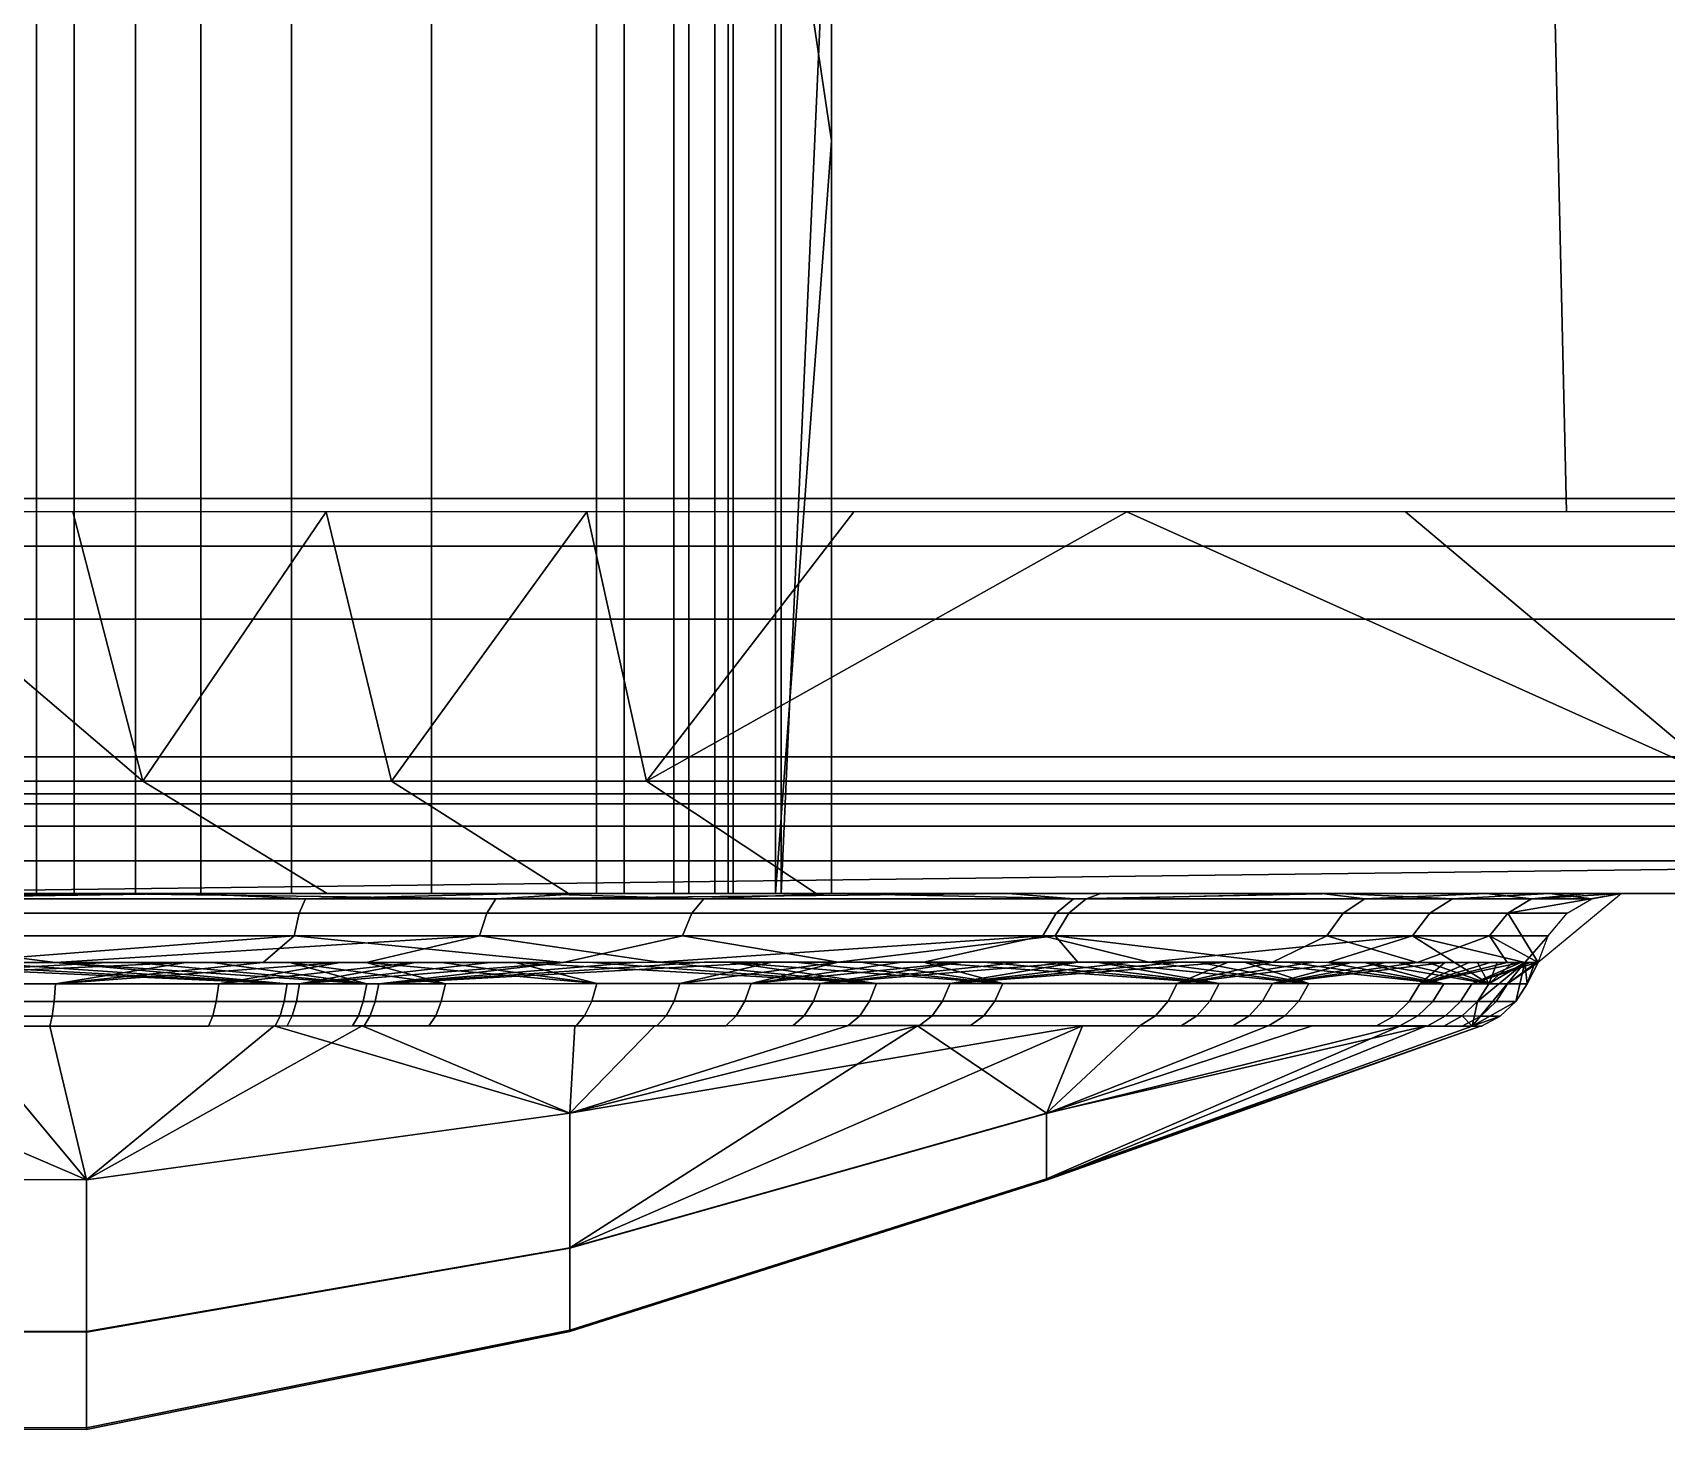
# Model space of a CAD drawing. Extents: x -48 to 59, y -19 to 0.
# Drawn here: x -42.03 to -39.135, y -4.896 to -2.422 of the extents above; entities that cross this region are included whole.
import ezdxf

# ---------------------------------------------------------------- set-up
doc = ezdxf.new("R2010")
doc.units = 0
doc.header["$MEASUREMENT"] = 0
doc.layers.add('IGES LEVEL 0', color=7, linetype='CONTINUOUS')

msp = doc.modelspace()

# ---------------------------------------------------------------- linework, layer by layer
at = {"layer": 'IGES LEVEL 0'}
for points in [[(-42.8567, -3.271, 18.5899), (-42.9537, 0.0531, 18.6536), (-39.3884, 0.0531, 21.4876), (-39.3118, -3.271, 21.4004)], [(-42.4876, 0.0531, 0), (-42.4876, 0.0531, 0), (-42.527, -3.2469, 0), (-37.9074, -3.2469, 0)], [(-37.9074, -3.2469, 0), (-37.9074, -3.2469, 0), (-37.7142, 0.0531, 0), (-42.4876, 0.0531, 0)], [(-42.0228, 0.0531, 7.7164), (-42.0228, -3.9469, 7.7164), (-42.1372, -3.9469, 7.7352), (-42.1372, 0.0531, 7.7352)], [(-41.9562, 0.0531, 7.7018), (-41.9562, -3.9469, 7.7018), (-42.0228, -3.9469, 7.7164), (-42.0228, 0.0531, 7.7164)], [(-41.7318, 0.0531, 7.6317), (-41.7318, -3.9469, 7.6317), (-41.9562, -3.9469, 7.7018), (-41.9562, 0.0531, 7.7018)], [(-41.3229, 0.0531, 7.4065), (-41.3229, -3.9469, 7.4065), (-41.7318, -3.9469, 7.6317), (-41.7318, 0.0531, 7.6317)], [(-40.9813, 0.0531, 7.0724), (-40.9813, -3.9469, 7.0724), (-41.3229, -3.9469, 7.4065), (-41.3229, 0.0531, 7.4065)], [(-40.8668, 0.0531, 6.9056), (-40.8668, -3.9469, 6.9056), (-40.9813, -3.9469, 7.0724), (-40.9813, 0.0531, 7.0724)], [(-40.8209, 0.0531, 6.8249), (-40.8209, -3.9469, 6.8249), (-40.8668, -3.9469, 6.9056), (-40.8668, 0.0531, 6.9056)], [(-40.7882, 0.0531, 6.7607), (-40.7882, -3.9469, 6.7607), (-40.8209, -3.9469, 6.8249), (-40.8209, 0.0531, 6.8249)], [(-40.7032, 0.0531, 6.5508), (-40.7032, -3.9469, 6.5508), (-40.7882, -3.9469, 6.7607), (-40.7882, 0.0531, 6.7607)], [(-40.6142, -1.9469, 6), (-40.6142, -1.9469, 6), (-40.7032, -3.9469, 6.5508), (-40.7032, 0.0531, 6.5508)], [(-39.3118, -3.271, 21.4004), (-39.3884, 0.0531, 21.4876), (-34.9412, 0.0531, 23.3421), (-34.8921, -3.271, 23.2369)], [(-40.7137, -1.9469, 5.4185), (-40.7137, -1.9469, 5.4185), (-40.6142, -2.6136, 6), (-40.6142, -1.2803, 6)], [(-42.2655, -1.9469, 4.2528), (-42.2655, -3.9469, 4.2528), (-42.0228, -3.9469, 4.2836), (-42.0228, -1.9469, 4.2836)], [(-42.0228, -1.9469, 4.2836), (-42.0228, -3.9469, 4.2836), (-41.8476, -3.9469, 4.328), (-41.8476, -1.9469, 4.328)], [(-41.8476, -1.9469, 4.328), (-41.8476, -3.9469, 4.328), (-41.5713, -3.9469, 4.44), (-41.5713, -1.9469, 4.44)], [(-41.5713, -1.9469, 4.44), (-41.5713, -3.9469, 4.44), (-41.0305, -3.9469, 4.8671), (-41.0305, -1.9469, 4.8671)], [(-41.0305, -1.9469, 4.8671), (-41.0305, -3.9469, 4.8671), (-40.8938, -3.9469, 5.0512), (-40.8938, -1.9469, 5.0512)], [(-40.8938, -1.9469, 5.0512), (-40.8938, -3.9469, 5.0512), (-40.8209, -3.9469, 5.1751), (-40.8209, -1.9469, 5.1751)], [(-40.8209, -1.9469, 5.1751), (-40.8209, -3.9469, 5.1751), (-40.7972, -3.9469, 5.2209), (-40.7972, -1.9469, 5.2209)], [(-40.7972, -1.9469, 5.2209), (-40.7972, -3.9469, 5.2209), (-40.7137, -3.9469, 5.4185), (-40.7137, -1.9469, 5.4185)], [(-40.6142, -2.6136, 6), (-40.6142, -2.6136, 6), (-40.7137, -1.9469, 5.4185), (-40.7137, -3.9469, 5.4185)], [(-40.7032, -3.9469, 6.5508), (-40.7032, -3.9469, 6.5508), (-40.6142, -1.9469, 6), (-40.6142, -3.9469, 6)], [(-40.7137, -3.9469, 5.4185), (-40.7137, -3.9469, 5.4185), (-40.6142, -3.9469, 6), (-40.6142, -2.6136, 6)], [(-37.9074, -3.2469, 0), (-47.1466, -3.2469, 0), (-47.1466, -3.3318, 0.0052), (-37.9074, -3.3318, 0.0052)], [(-42.3945, -3.271, 19.0521), (-42.3945, -3.271, 19.0521), (-42.6704, -3.7479, 18.4796), (-41.8347, -3.7479, 19.285)], [(-41.8347, -3.7479, 19.285), (-41.8347, -3.7479, 19.285), (-41.9587, -3.271, 19.4567), (-42.3945, -3.271, 19.0521)], [(-41.8347, -3.7479, 19.285), (-41.8347, -3.7479, 19.285), (-41.5096, -3.271, 19.8453), (-41.9587, -3.271, 19.4567)], [(-41.5096, -3.271, 19.8453), (-41.5096, -3.271, 19.8453), (-41.8347, -3.7479, 19.285), (-41.394, -3.7479, 19.6673)], [(-41.394, -3.7479, 19.6673), (-41.394, -3.7479, 19.6673), (-41.0479, -3.271, 20.2172), (-41.5096, -3.271, 19.8453)], [(-41.0479, -3.271, 20.2172), (-41.0479, -3.271, 20.2172), (-41.394, -3.7479, 19.6673), (-40.9422, -3.7479, 20.0324)], [(-40.9422, -3.7479, 20.0324), (-40.9422, -3.7479, 20.0324), (-40.5746, -3.271, 20.5718), (-41.0479, -3.271, 20.2172)], [(-40.9422, -3.7479, 20.0324), (-40.9422, -3.7479, 20.0324), (-40.0907, -3.271, 20.9085), (-40.5746, -3.271, 20.5718)], [(-40.0907, -3.271, 20.9085), (-40.0907, -3.271, 20.9085), (-40.9422, -3.7479, 20.0324), (-39.0299, -3.7479, 21.3215)], [(-39.0299, -3.7479, 21.3215), (-39.0299, -3.7479, 21.3215), (-39.5972, -3.271, 21.2271), (-40.0907, -3.271, 20.9085)], [(-39.0299, -3.7479, 21.3215), (-39.0299, -3.7479, 21.3215), (-39.0951, -3.271, 21.527), (-39.5972, -3.271, 21.2271)], [(-37.9074, -3.3318, 0.0052), (-47.1466, -3.3318, 0.0052), (-47.1466, -3.4608, 0.0335), (-37.9074, -3.4608, 0.0335)], [(-37.9074, -3.4608, 0.0335), (-47.1466, -3.4608, 0.0335), (-47.1466, -3.7048, 0.1705), (-37.9074, -3.7048, 0.1705)], [(-37.9074, -3.7048, 0.1705), (-47.1466, -3.7048, 0.1705), (-47.1466, -3.7705, 0.2353), (-37.9074, -3.7705, 0.2353)], [(-41.8347, -3.7479, 19.285), (-42.6704, -3.7479, 18.4796), (-42.3191, -3.9469, 18.1395), (-41.5079, -3.9469, 18.9213)], [(-41.394, -3.7479, 19.6673), (-41.8347, -3.7479, 19.285), (-41.5079, -3.9469, 18.9213), (-41.0801, -3.9469, 19.2925)], [(-40.9422, -3.7479, 20.0324), (-41.394, -3.7479, 19.6673), (-41.0801, -3.9469, 19.2925), (-40.6416, -3.9469, 19.6469)], [(-39.0299, -3.7479, 21.3215), (-40.9422, -3.7479, 20.0324), (-40.6416, -3.9469, 19.6469), (-38.7853, -3.9469, 20.8981)], [(-37.9074, -3.7705, 0.2353), (-47.1466, -3.7705, 0.2353), (-47.1466, -3.788, 0.2559), (-37.9074, -3.788, 0.2559)], [(-37.9074, -3.788, 0.2559), (-47.1466, -3.788, 0.2559), (-47.1466, -3.8275, 0.309), (-37.9074, -3.8275, 0.309)], [(-37.9074, -3.8275, 0.309), (-47.1466, -3.8275, 0.309), (-47.1466, -3.8892, 0.4216), (-37.9074, -3.8892, 0.4216)], [(-42.527, -3.9469, 0.7), (-42.527, -3.9469, 0.7), (-37.9074, -3.8892, 0.4216), (-47.1466, -3.8892, 0.4216)], [(-37.9074, -3.8892, 0.4216), (-37.9074, -3.8892, 0.4216), (-42.527, -3.9469, 0.7), (-37.9074, -3.9469, 0.7)], [(-36.332, -3.9469, 12.8915), (-36.332, -3.9469, 12.8915), (-46.4845, -3.9469, 10.4138), (-44.9286, -3.9469, 14.5736)], [(-46.4845, -3.9469, 10.4138), (-46.4845, -3.9469, 10.4138), (-36.332, -3.9469, 12.8915), (-42.3642, -3.9469, 9.15)], [(-44.9286, -3.9469, 14.5736), (-44.9286, -3.9469, 14.5736), (-35.1423, -3.9469, 15.8848), (-36.332, -3.9469, 12.8915)], [(-35.1423, -3.9469, 15.8848), (-35.1423, -3.9469, 15.8848), (-44.9286, -3.9469, 14.5736), (-42.319, -3.9469, 18.1396)], [(-42.3642, -3.9564, 2.9025), (-42.3642, -3.9564, 2.9025), (-41.9159, -3.9469, 2.8821), (-42.8125, -3.9469, 2.8821)], [(-37.9074, -3.9469, 0.7556), (-37.9074, -3.9469, 0.7556), (-37.9074, -3.9469, 0.7), (-42.527, -3.9469, 0.7)], [(-42.527, -3.9469, 0.7), (-42.527, -3.9469, 0.7), (-42.3642, -3.9469, 2.85), (-37.9074, -3.9469, 0.7556)], [(-42.3902, -3.9564, 9.0974), (-42.3902, -3.9564, 9.0974), (-42.3642, -3.9469, 9.15), (-41.7497, -3.9469, 9.0895)], [(-41.7497, -3.9469, 9.0895), (-41.7497, -3.9469, 9.0895), (-41.546, -3.9564, 8.9875), (-42.3902, -3.9564, 9.0974)], [(-41.546, -3.9564, 8.9875), (-41.5576, -3.982, 8.9452), (-42.3899, -3.982, 9.0536), (-42.3902, -3.9564, 9.0974)], [(-41.9159, -3.9469, 2.8821), (-41.9159, -3.9469, 2.8821), (-42.3642, -3.9564, 2.9025), (-41.2088, -3.9564, 3.1261)], [(-42.3642, -3.9469, 2.85), (-42.3642, -3.9469, 2.85), (-37.8628, -3.9469, 3.7718), (-37.9074, -3.9469, 0.7556)], [(-42.3642, -3.9469, 9.15), (-42.3642, -3.9469, 9.15), (-36.332, -3.9469, 12.8915), (-37.6621, -3.9469, 7.8285)], [(-37.6621, -3.9469, 7.8285), (-37.6621, -3.9469, 7.8285), (-39.2142, -3.9469, 6), (-42.3642, -3.9469, 9.15)], [(-37.8628, -3.9469, 3.7718), (-37.8628, -3.9469, 3.7718), (-42.3642, -3.9469, 2.85), (-39.2142, -3.9469, 6)], [(-42.3642, -3.9564, 2.9025), (-42.3642, -3.982, 2.9463), (-41.2252, -3.982, 3.1667), (-41.2088, -3.9564, 3.1261)], [(-35.1423, -3.9469, 15.8848), (-35.1423, -3.9469, 15.8848), (-42.319, -3.9469, 18.1396), (-38.8311, -3.9469, 20.8715)], [(-42.1112, -3.9469, 7.265), (-42.1112, -3.9469, 7.265), (-41.8235, -3.9469, 7.6643), (-42.1813, -3.9469, 7.7404)], [(-42.1112, -3.9469, 4.735), (-42.1112, -3.9469, 4.735), (-42.1813, -3.9469, 4.2596), (-41.8235, -3.9469, 4.3357)], [(-41.6052, -3.9469, 7.265), (-42.1112, -3.9469, 7.265), (-42.1112, -3.9469, 6.759), (-41.6052, -3.9469, 6.759)], [(-41.6052, -3.9469, 6.759), (-42.1112, -3.9469, 6.759), (-42.1112, -3.9469, 6.253), (-41.6052, -3.9469, 6.253)], [(-41.6052, -3.9469, 6.253), (-42.1112, -3.9469, 6.253), (-42.1112, -3.9469, 5.747), (-41.6052, -3.9469, 5.747)], [(-41.6052, -3.9469, 5.747), (-42.1112, -3.9469, 5.747), (-42.1112, -3.9469, 5.241), (-41.6052, -3.9469, 5.241)], [(-41.6052, -3.9469, 5.241), (-42.1112, -3.9469, 5.241), (-42.1112, -3.9469, 4.735), (-41.6052, -3.9469, 4.735)], [(-41.8235, -3.9469, 7.6643), (-41.8235, -3.9469, 7.6643), (-42.1112, -3.9469, 7.265), (-41.6052, -3.9469, 7.265)], [(-41.8235, -3.9469, 4.3357), (-41.8235, -3.9469, 4.3357), (-41.6052, -3.9469, 4.735), (-42.1112, -3.9469, 4.735)], [(-41.2088, -3.9564, 3.1261), (-41.2088, -3.9564, 3.1261), (-41.0557, -3.9469, 3.1347), (-41.9159, -3.9469, 2.8821)], [(-41.6052, -3.9469, 7.265), (-41.6052, -3.9469, 7.265), (-41.4892, -3.9469, 7.5155), (-41.8235, -3.9469, 7.6643)], [(-41.6052, -3.9469, 4.735), (-41.6052, -3.9469, 4.735), (-41.8235, -3.9469, 4.3357), (-41.4892, -3.9469, 4.4845)], [(-41.546, -3.9564, 8.9875), (-41.546, -3.9564, 8.9875), (-41.7497, -3.9469, 9.0895), (-41.1588, -3.9469, 8.9102)], [(-41.0992, -3.9469, 6.759), (-41.6052, -3.9469, 6.759), (-41.6052, -3.9469, 6.253), (-41.0992, -3.9469, 6.253)], [(-41.0992, -3.9469, 6.253), (-41.6052, -3.9469, 6.253), (-41.6052, -3.9469, 5.747), (-41.0992, -3.9469, 5.747)], [(-41.0992, -3.9469, 5.747), (-41.6052, -3.9469, 5.747), (-41.6052, -3.9469, 5.241), (-41.0992, -3.9469, 5.241)], [(-41.6052, -3.9469, 7.265), (-41.6052, -3.9469, 7.265), (-41.1933, -3.9469, 7.3005), (-41.4892, -3.9469, 7.5155)], [(-41.6052, -3.9469, 4.735), (-41.6052, -3.9469, 4.735), (-41.4892, -3.9469, 4.4845), (-41.1933, -3.9469, 4.6995)], [(-41.0992, -3.9469, 6.759), (-41.0992, -3.9469, 6.759), (-41.6052, -3.9469, 7.265), (-41.6052, -3.9469, 6.759)], [(-41.1933, -3.9469, 4.6995), (-41.1933, -3.9469, 4.6995), (-41.6052, -3.9469, 5.241), (-41.6052, -3.9469, 4.735)], [(-41.1933, -3.9469, 4.6995), (-41.1933, -3.9469, 4.6995), (-41.0992, -3.9469, 5.241), (-41.6052, -3.9469, 5.241)], [(-41.0992, -3.9469, 6.759), (-41.0992, -3.9469, 6.759), (-41.1933, -3.9469, 7.3005), (-41.6052, -3.9469, 7.265)], [(-40.8402, -3.9564, 8.6966), (-40.8617, -3.982, 8.6585), (-41.5576, -3.982, 8.9452), (-41.546, -3.9564, 8.9875)], [(-41.1588, -3.9469, 8.9102), (-41.1588, -3.9469, 8.9102), (-40.8402, -3.9564, 8.6966), (-41.546, -3.9564, 8.9875)], [(-41.2088, -3.9564, 3.1261), (-41.2252, -3.982, 3.1667), (-40.216, -3.982, 3.8297), (-40.1852, -3.9564, 3.7986)], [(-41.2088, -3.9564, 3.1261), (-41.2088, -3.9564, 3.1261), (-40.3014, -3.9469, 3.6194), (-41.0557, -3.9469, 3.1347)], [(-40.3014, -3.9469, 3.6194), (-40.3014, -3.9469, 3.6194), (-41.2088, -3.9564, 3.1261), (-40.1852, -3.9564, 3.7986)], [(-41.0992, -3.9469, 6.759), (-41.0992, -3.9469, 6.759), (-40.9485, -3.9469, 7.0286), (-41.1933, -3.9469, 7.3005)], [(-41.0992, -3.9469, 5.241), (-41.0992, -3.9469, 5.241), (-41.1933, -3.9469, 4.6995), (-40.9485, -3.9469, 4.9714)], [(-40.8402, -3.9564, 8.6966), (-40.8402, -3.9564, 8.6966), (-41.1588, -3.9469, 8.9102), (-40.6142, -3.9469, 8.6191)], [(-41.0992, -3.9469, 6.759), (-41.0992, -3.9469, 6.759), (-40.7655, -3.9469, 6.7118), (-40.9485, -3.9469, 7.0286)], [(-41.0992, -3.9469, 6.253), (-41.0992, -3.9469, 6.253), (-40.6525, -3.9469, 6.3638), (-40.7655, -3.9469, 6.7118)], [(-41.0992, -3.9469, 6.253), (-41.0992, -3.9469, 6.253), (-40.6142, -3.9469, 6), (-40.6525, -3.9469, 6.3638)], [(-41.0992, -3.9469, 5.747), (-41.0992, -3.9469, 5.747), (-40.6525, -3.9469, 5.6362), (-40.6142, -3.9469, 6)], [(-41.0992, -3.9469, 5.747), (-41.0992, -3.9469, 5.747), (-40.7655, -3.9469, 5.2882), (-40.6525, -3.9469, 5.6362)], [(-41.0992, -3.9469, 5.241), (-41.0992, -3.9469, 5.241), (-40.9485, -3.9469, 4.9714), (-40.7655, -3.9469, 5.2882)], [(-40.7655, -3.9469, 6.7118), (-40.7655, -3.9469, 6.7118), (-41.0992, -3.9469, 6.759), (-41.0992, -3.9469, 6.253)], [(-40.6142, -3.9469, 6), (-40.6142, -3.9469, 6), (-41.0992, -3.9469, 6.253), (-41.0992, -3.9469, 5.747)], [(-40.7655, -3.9469, 5.2882), (-40.7655, -3.9469, 5.2882), (-41.0992, -3.9469, 5.747), (-41.0992, -3.9469, 5.241)], [(-40.1627, -3.9564, 8.1789), (-40.1939, -3.982, 8.1481), (-40.8617, -3.982, 8.6585), (-40.8402, -3.9564, 8.6966)], [(-40.6142, -3.9469, 8.6191), (-40.6142, -3.9469, 8.6191), (-40.1627, -3.9564, 8.1789), (-40.8402, -3.9564, 8.6966)], [(-40.1627, -3.9564, 8.1789), (-40.1627, -3.9564, 8.1789), (-40.6142, -3.9469, 8.6191), (-40.1368, -3.9469, 8.2274)], [(-40.1852, -3.9564, 3.7986), (-40.1852, -3.9564, 3.7986), (-39.7143, -3.9469, 4.297), (-40.3014, -3.9469, 3.6194)], [(-40.1852, -3.9564, 3.7986), (-40.216, -3.982, 3.8297), (-39.5541, -3.982, 4.805), (-39.5138, -3.9564, 4.7879)], [(-39.6691, -3.9564, 7.5266), (-39.7072, -3.982, 7.505), (-40.1939, -3.982, 8.1481), (-40.1627, -3.9564, 8.1789)], [(-39.7143, -3.9469, 4.297), (-39.7143, -3.9469, 4.297), (-40.1852, -3.9564, 3.7986), (-39.5138, -3.9564, 4.7879)], [(-40.1627, -3.9564, 8.1789), (-40.1627, -3.9564, 8.1789), (-40.1368, -3.9469, 8.2274), (-39.7451, -3.9469, 7.75)], [(-39.7451, -3.9469, 7.75), (-39.7451, -3.9469, 7.75), (-39.6691, -3.9564, 7.5266), (-40.1627, -3.9564, 8.1789)], [(-39.6691, -3.9564, 7.5266), (-39.6691, -3.9564, 7.5266), (-39.7451, -3.9469, 7.75), (-39.454, -3.9469, 7.2055)], [(-39.5138, -3.9564, 4.7879), (-39.5138, -3.9564, 4.7879), (-39.3418, -3.9469, 5.1125), (-39.7143, -3.9469, 4.297)], [(-39.3736, -3.9564, 6.8064), (-39.4159, -3.982, 6.795), (-39.7072, -3.982, 7.505), (-39.6691, -3.9564, 7.5266)], [(-39.454, -3.9469, 7.2055), (-39.454, -3.9469, 7.2055), (-39.3736, -3.9564, 6.8064), (-39.6691, -3.9564, 7.5266)], [(-39.5138, -3.9564, 4.7879), (-39.5541, -3.982, 4.805), (-39.3106, -3.982, 6), (-39.2668, -3.9564, 6)], [(-39.3418, -3.9469, 5.1125), (-39.3418, -3.9469, 5.1125), (-39.5138, -3.9564, 4.7879), (-39.2668, -3.9564, 6)], [(-39.3736, -3.9564, 6.8064), (-39.3736, -3.9564, 6.8064), (-39.454, -3.9469, 7.2055), (-39.2748, -3.9469, 6.6145)], [(-39.4159, -3.982, 6.795), (-39.4159, -3.982, 6.795), (-39.2142, -3.9469, 6), (-39.3617, -4.0695, 6)], [(-39.2142, -3.9469, 6), (-39.2142, -3.9469, 6), (-39.4159, -3.982, 6.795), (-39.3736, -3.9564, 6.8064)], [(-39.3736, -3.9564, 6.8064), (-39.3736, -3.9564, 6.8064), (-39.2748, -3.9469, 6.6145), (-39.2142, -3.9469, 6)], [(-39.2668, -3.9564, 6), (-39.2668, -3.9564, 6), (-39.2142, -3.9469, 6), (-39.3418, -3.9469, 5.1125)], [(-39.2142, -3.9469, 6), (-39.2142, -3.9469, 6), (-37.6621, -3.9469, 7.8285), (-37.8628, -3.9469, 3.7718)], [(-41.5576, -3.982, 8.9452), (-41.5664, -4.0218, 8.9129), (-42.3896, -4.0218, 9.0201), (-42.3899, -3.982, 9.0536)], [(-42.3642, -3.982, 2.9463), (-42.3642, -4.0218, 2.9798), (-41.2377, -4.0218, 3.1978), (-41.2252, -3.982, 3.1667)], [(-40.8617, -3.982, 8.6585), (-40.8782, -4.0218, 8.6293), (-41.5664, -4.0218, 8.9129), (-41.5576, -3.982, 8.9452)], [(-41.2252, -3.982, 3.1667), (-41.2377, -4.0218, 3.1978), (-40.2396, -4.0218, 3.8535), (-40.216, -3.982, 3.8297)], [(-40.1939, -3.982, 8.1481), (-40.2177, -4.0218, 8.1246), (-40.8782, -4.0218, 8.6293), (-40.8617, -3.982, 8.6585)], [(-40.216, -3.982, 3.8297), (-40.2396, -4.0218, 3.8535), (-39.5849, -4.0218, 4.8181), (-39.5541, -3.982, 4.805)], [(-39.7072, -3.982, 7.505), (-39.7363, -4.0218, 7.4885), (-40.2177, -4.0218, 8.1246), (-40.1939, -3.982, 8.1481)], [(-39.4159, -3.982, 6.795), (-39.4482, -4.0218, 6.7863), (-39.7363, -4.0218, 7.4885), (-39.7072, -3.982, 7.505)], [(-39.5541, -3.982, 4.805), (-39.5849, -4.0218, 4.8181), (-39.344, -4.0218, 6), (-39.3106, -3.982, 6)], [(-39.3617, -4.0695, 6), (-39.3617, -4.0695, 6), (-39.4482, -4.0218, 6.7863), (-39.4159, -3.982, 6.795)], [(-42.3642, -4.0218, 2.9798), (-42.3642, -4.0218, 2.9798), (-42.5536, -4.0695, 3.0034), (-41.9892, -4.0694, 3.022)], [(-42.1769, -4.0695, 8.9967), (-42.1769, -4.0695, 8.9967), (-42.3896, -4.0218, 9.0201), (-41.5664, -4.0218, 8.9129)], [(-41.9892, -4.0694, 3.022), (-41.9892, -4.0694, 3.022), (-41.2377, -4.0218, 3.1978), (-42.3642, -4.0218, 2.9798)], [(-41.5664, -4.0218, 8.9129), (-41.5664, -4.0218, 8.9129), (-41.621, -4.0693, 8.9073), (-42.1769, -4.0695, 8.9967)], [(-41.2377, -4.0218, 3.1978), (-41.2377, -4.0218, 3.1978), (-41.9892, -4.0694, 3.022), (-41.4388, -4.0692, 3.1455)], [(-41.5664, -4.0218, 8.9129), (-41.5664, -4.0218, 8.9129), (-41.0898, -4.069, 8.7153), (-41.621, -4.0693, 8.9073)], [(-41.0898, -4.069, 8.7153), (-41.0898, -4.069, 8.7153), (-41.5664, -4.0218, 8.9129), (-40.8782, -4.0218, 8.6293)], [(-41.2377, -4.0218, 3.1978), (-41.2377, -4.0218, 3.1978), (-41.4388, -4.0692, 3.1455), (-40.9203, -4.0689, 3.3685)], [(-40.9203, -4.0689, 3.3685), (-40.9203, -4.0689, 3.3685), (-40.2396, -4.0218, 3.8535), (-41.2377, -4.0218, 3.1978)], [(-40.8782, -4.0218, 8.6293), (-40.8782, -4.0218, 8.6293), (-40.6024, -4.0688, 8.4293), (-41.0898, -4.069, 8.7153)], [(-40.2396, -4.0218, 3.8535), (-40.2396, -4.0218, 3.8535), (-40.9203, -4.0689, 3.3685), (-40.4512, -4.0687, 3.6856)], [(-40.6024, -4.0688, 8.4293), (-40.6024, -4.0688, 8.4293), (-40.8782, -4.0218, 8.6293), (-40.2177, -4.0218, 8.1246)], [(-40.2177, -4.0218, 8.1246), (-40.2177, -4.0218, 8.1246), (-40.1779, -4.0687, 8.0582), (-40.6024, -4.0688, 8.4293)], [(-40.2396, -4.0218, 3.8535), (-40.2396, -4.0218, 3.8535), (-40.4512, -4.0687, 3.6856), (-40.0516, -4.0687, 4.0868)], [(-40.0516, -4.0687, 4.0868), (-40.0516, -4.0687, 4.0868), (-39.5849, -4.0218, 4.8181), (-40.2396, -4.0218, 3.8535)], [(-40.2177, -4.0218, 8.1246), (-40.2177, -4.0218, 8.1246), (-39.8328, -4.0688, 7.6113), (-40.1779, -4.0687, 8.0582)], [(-39.8328, -4.0688, 7.6113), (-39.8328, -4.0688, 7.6113), (-40.2177, -4.0218, 8.1246), (-39.7363, -4.0218, 7.4885)], [(-39.5849, -4.0218, 4.8181), (-39.5849, -4.0218, 4.8181), (-40.0516, -4.0687, 4.0868), (-39.7349, -4.069, 4.5546)], [(-39.7363, -4.0218, 7.4885), (-39.7363, -4.0218, 7.4885), (-39.5764, -4.0691, 7.1057), (-39.8328, -4.0688, 7.6113)], [(-39.5764, -4.0691, 7.1057), (-39.5764, -4.0691, 7.1057), (-39.7363, -4.0218, 7.4885), (-39.4482, -4.0218, 6.7863)], [(-39.5849, -4.0218, 4.8181), (-39.5849, -4.0218, 4.8181), (-39.7349, -4.069, 4.5546), (-39.5101, -4.0692, 5.0716)], [(-39.5849, -4.0218, 4.8181), (-39.5849, -4.0218, 4.8181), (-39.5101, -4.0692, 5.0716), (-39.3857, -4.0695, 5.6208)], [(-39.3857, -4.0695, 5.6208), (-39.3857, -4.0695, 5.6208), (-39.344, -4.0218, 6), (-39.5849, -4.0218, 4.8181)], [(-39.4482, -4.0218, 6.7863), (-39.4482, -4.0218, 6.7863), (-39.4167, -4.0694, 6.5619), (-39.5764, -4.0691, 7.1057)], [(-39.4482, -4.0218, 6.7863), (-39.4482, -4.0218, 6.7863), (-39.3617, -4.0695, 6), (-39.4167, -4.0694, 6.5619)], [(-39.344, -4.0218, 6), (-39.344, -4.0218, 6), (-39.3857, -4.0695, 5.6208), (-39.3617, -4.0695, 6)], [(-42.5739, -4.1071, 8.9828), (-42.5739, -4.1071, 8.9828), (-41.897, -4.0694, 8.9654), (-42.0366, -4.0695, 8.9844)], [(-42.5739, -4.1071, 8.9828), (-42.5739, -4.1071, 8.9828), (-41.7584, -4.0694, 8.9396), (-41.897, -4.0694, 8.9654)], [(-41.7584, -4.0694, 8.9396), (-41.7584, -4.0694, 8.9396), (-42.5739, -4.1071, 8.9828), (-41.9892, -4.1071, 8.9666)], [(-41.5788, -4.107, 3.1148), (-41.5788, -4.107, 3.1148), (-42.4122, -4.0695, 2.998), (-42.2708, -4.0695, 2.9993)], [(-42.4122, -4.0695, 2.998), (-42.4122, -4.0695, 2.998), (-41.5788, -4.107, 3.1148), (-42.1549, -4.1071, 3.0171)], [(-41.5788, -4.107, 3.1148), (-41.5788, -4.107, 3.1148), (-42.2708, -4.0695, 2.9993), (-42.1297, -4.0695, 3.0073)], [(-41.5788, -4.107, 3.1148), (-41.5788, -4.107, 3.1148), (-42.1297, -4.0695, 3.0073), (-41.9892, -4.0694, 3.022)], [(-41.9892, -4.1071, 8.9666), (-41.9892, -4.1071, 8.9666), (-41.621, -4.0693, 8.9073), (-41.7584, -4.0694, 8.9396)], [(-41.9892, -4.1071, 8.9666), (-41.9892, -4.1071, 8.9666), (-41.4851, -4.0693, 8.8686), (-41.621, -4.0693, 8.9073)], [(-41.4851, -4.0693, 8.8686), (-41.4851, -4.0693, 8.8686), (-41.9892, -4.1071, 8.9666), (-41.7, -4.107, 8.9155)], [(-41.4377, -4.1069, 3.157), (-41.4377, -4.1069, 3.157), (-41.9892, -4.0694, 3.022), (-41.8496, -4.0694, 3.0433)], [(-41.9892, -4.0694, 3.022), (-41.9892, -4.0694, 3.022), (-41.4377, -4.1069, 3.157), (-41.5788, -4.107, 3.1148)], [(-41.4377, -4.1069, 3.157), (-41.4377, -4.1069, 3.157), (-41.8496, -4.0694, 3.0433), (-41.7112, -4.0693, 3.071)], [(-41.4377, -4.1069, 3.157), (-41.4377, -4.1069, 3.157), (-41.7112, -4.0693, 3.071), (-41.5741, -4.0692, 3.1051)], [(-41.7, -4.107, 8.9155), (-41.7, -4.107, 8.9155), (-41.3511, -4.0692, 8.8236), (-41.4851, -4.0693, 8.8686)], [(-41.3511, -4.0692, 8.8236), (-41.3511, -4.0692, 8.8236), (-41.7, -4.107, 8.9155), (-41.5567, -4.1069, 8.8791)], [(-41.2984, -4.1068, 3.2063), (-41.2984, -4.1068, 3.2063), (-41.5741, -4.0692, 3.1051), (-41.4388, -4.0692, 3.1455)], [(-41.5741, -4.0692, 3.1051), (-41.5741, -4.0692, 3.1051), (-41.2984, -4.1068, 3.2063), (-41.4377, -4.1069, 3.157)], [(-41.5567, -4.1069, 8.8791), (-41.5567, -4.1069, 8.8791), (-41.0898, -4.069, 8.7153), (-41.2193, -4.0691, 8.7724)], [(-41.0898, -4.069, 8.7153), (-41.0898, -4.069, 8.7153), (-41.5567, -4.1069, 8.8791), (-41.4162, -4.1069, 8.8359)], [(-41.5567, -4.1069, 8.8791), (-41.5567, -4.1069, 8.8791), (-41.2193, -4.0691, 8.7724), (-41.3511, -4.0692, 8.8236)], [(-41.03, -4.1067, 3.3241), (-41.03, -4.1067, 3.3241), (-41.4388, -4.0692, 3.1455), (-41.3055, -4.0691, 3.1921)], [(-41.4388, -4.0692, 3.1455), (-41.4388, -4.0692, 3.1455), (-41.03, -4.1067, 3.3241), (-41.2984, -4.1068, 3.2063)], [(-41.4162, -4.1069, 8.8359), (-41.4162, -4.1069, 8.8359), (-40.7191, -4.0688, 8.5091), (-40.8395, -4.0689, 8.5835)], [(-40.7191, -4.0688, 8.5091), (-40.7191, -4.0688, 8.5091), (-41.4162, -4.1069, 8.8359), (-40.8829, -4.1066, 8.5974)], [(-41.4162, -4.1069, 8.8359), (-41.4162, -4.1069, 8.8359), (-40.8395, -4.0689, 8.5835), (-40.9631, -4.069, 8.6523)], [(-41.4162, -4.1069, 8.8359), (-41.4162, -4.1069, 8.8359), (-40.9631, -4.069, 8.6523), (-41.0898, -4.069, 8.7153)], [(-41.03, -4.1067, 3.3241), (-41.03, -4.1067, 3.3241), (-41.3055, -4.0691, 3.1921), (-41.1745, -4.069, 3.2449)], [(-40.5343, -4.1065, 3.6354), (-40.5343, -4.1065, 3.6354), (-41.1745, -4.069, 3.2449), (-41.0459, -4.0689, 3.3037)], [(-41.1745, -4.069, 3.2449), (-41.1745, -4.069, 3.2449), (-40.5343, -4.1065, 3.6354), (-41.03, -4.1067, 3.3241)], [(-40.5343, -4.1065, 3.6354), (-40.5343, -4.1065, 3.6354), (-41.0459, -4.0689, 3.3037), (-40.9203, -4.0689, 3.3685)], [(-40.5343, -4.1065, 3.6354), (-40.5343, -4.1065, 3.6354), (-40.9203, -4.0689, 3.3685), (-40.7977, -4.0688, 3.4392)], [(-40.8829, -4.1066, 8.5974), (-40.8829, -4.1066, 8.5974), (-40.6024, -4.0688, 8.4293), (-40.7191, -4.0688, 8.5091)], [(-40.6024, -4.0688, 8.4293), (-40.6024, -4.0688, 8.4293), (-40.8829, -4.1066, 8.5974), (-40.7568, -4.1066, 8.5212)], [(-40.3106, -4.1065, 3.8268), (-40.3106, -4.1065, 3.8268), (-40.7977, -4.0688, 3.4392), (-40.6784, -4.0687, 3.5156)], [(-40.7977, -4.0688, 3.4392), (-40.7977, -4.0688, 3.4392), (-40.3106, -4.1065, 3.8268), (-40.5343, -4.1065, 3.6354)], [(-40.7568, -4.1066, 8.5212), (-40.7568, -4.1066, 8.5212), (-40.4897, -4.0687, 8.3442), (-40.6024, -4.0688, 8.4293)], [(-40.7568, -4.1066, 8.5212), (-40.7568, -4.1066, 8.5212), (-40.3811, -4.0687, 8.2539), (-40.4897, -4.0687, 8.3442)], [(-40.3811, -4.0687, 8.2539), (-40.3811, -4.0687, 8.2539), (-40.7568, -4.1066, 8.5212), (-40.6342, -4.1065, 8.4387)], [(-40.3106, -4.1065, 3.8268), (-40.3106, -4.1065, 3.8268), (-40.6784, -4.0687, 3.5156), (-40.5629, -4.0687, 3.5978)], [(-40.6342, -4.1065, 8.4387), (-40.6342, -4.1065, 8.4387), (-40.2771, -4.0687, 8.1585), (-40.3811, -4.0687, 8.2539)], [(-40.6342, -4.1065, 8.4387), (-40.6342, -4.1065, 8.4387), (-40.1779, -4.0687, 8.0582), (-40.2771, -4.0687, 8.1585)], [(-40.1779, -4.0687, 8.0582), (-40.1779, -4.0687, 8.0582), (-40.6342, -4.1065, 8.4387), (-40.4038, -4.1065, 8.2576)], [(-40.3106, -4.1065, 3.8268), (-40.3106, -4.1065, 3.8268), (-40.5629, -4.0687, 3.5978), (-40.4512, -4.0687, 3.6856)], [(-39.9272, -4.1066, 4.2676), (-39.9272, -4.1066, 4.2676), (-40.4512, -4.0687, 3.6856), (-40.344, -4.0687, 3.7787)], [(-40.4512, -4.0687, 3.6856), (-40.4512, -4.0687, 3.6856), (-39.9272, -4.1066, 4.2676), (-40.3106, -4.1065, 3.8268)], [(-40.4038, -4.1065, 8.2576), (-40.4038, -4.1065, 8.2576), (-40.0838, -4.0687, 7.9531), (-40.1779, -4.0687, 8.0582)], [(-40.4038, -4.1065, 8.2576), (-40.4038, -4.1065, 8.2576), (-39.9948, -4.0687, 7.8433), (-40.0838, -4.0687, 7.9531)], [(-40.4038, -4.1065, 8.2576), (-40.4038, -4.1065, 8.2576), (-39.9111, -4.0688, 7.7293), (-39.9948, -4.0687, 7.8433)], [(-39.9111, -4.0688, 7.7293), (-39.9111, -4.0688, 7.7293), (-40.4038, -4.1065, 8.2576), (-40.0015, -4.1065, 7.8324)], [(-39.9272, -4.1066, 4.2676), (-39.9272, -4.1066, 4.2676), (-40.344, -4.0687, 3.7787), (-40.2416, -4.0687, 3.8768)], [(-39.9272, -4.1066, 4.2676), (-39.9272, -4.1066, 4.2676), (-40.2416, -4.0687, 3.8768), (-40.144, -4.0687, 3.9796)], [(-39.7683, -4.1066, 4.5162), (-39.7683, -4.1066, 4.5162), (-40.144, -4.0687, 3.9796), (-40.0516, -4.0687, 4.0868)], [(-40.144, -4.0687, 3.9796), (-40.144, -4.0687, 3.9796), (-39.7683, -4.1066, 4.5162), (-39.9272, -4.1066, 4.2676)], [(-39.7683, -4.1066, 4.5162), (-39.7683, -4.1066, 4.5162), (-40.0516, -4.0687, 4.0868), (-39.9643, -4.0688, 4.1982)], [(-40.0015, -4.1065, 7.8324), (-40.0015, -4.1065, 7.8324), (-39.8328, -4.0688, 7.6113), (-39.9111, -4.0688, 7.7293)], [(-40.0015, -4.1065, 7.8324), (-40.0015, -4.1065, 7.8324), (-39.7601, -4.0689, 7.4896), (-39.8328, -4.0688, 7.6113)], [(-40.0015, -4.1065, 7.8324), (-40.0015, -4.1065, 7.8324), (-39.6931, -4.069, 7.3646), (-39.7601, -4.0689, 7.4896)], [(-39.6931, -4.069, 7.3646), (-39.6931, -4.069, 7.3646), (-40.0015, -4.1065, 7.8324), (-39.8328, -4.1066, 7.5912)], [(-39.7683, -4.1066, 4.5162), (-39.7683, -4.1066, 4.5162), (-39.9643, -4.0688, 4.1982), (-39.8823, -4.0688, 4.3135)], [(-39.5292, -4.1069, 5.0494), (-39.5292, -4.1069, 5.0494), (-39.8823, -4.0688, 4.3135), (-39.8058, -4.0689, 4.4323)], [(-39.8823, -4.0688, 4.3135), (-39.8823, -4.0688, 4.3135), (-39.5292, -4.1069, 5.0494), (-39.7683, -4.1066, 4.5162)], [(-39.8328, -4.1066, 7.5912), (-39.8328, -4.1066, 7.5912), (-39.6318, -4.069, 7.2365), (-39.6931, -4.069, 7.3646)], [(-39.8328, -4.1066, 7.5912), (-39.8328, -4.1066, 7.5912), (-39.5764, -4.0691, 7.1057), (-39.6318, -4.069, 7.2365)], [(-39.8328, -4.1066, 7.5912), (-39.8328, -4.1066, 7.5912), (-39.5271, -4.0692, 6.9725), (-39.5764, -4.0691, 7.1057)], [(-39.5271, -4.0692, 6.9725), (-39.5271, -4.0692, 6.9725), (-39.8328, -4.1066, 7.5912), (-39.5716, -4.1068, 7.0686)], [(-39.5292, -4.1069, 5.0494), (-39.5292, -4.1069, 5.0494), (-39.8058, -4.0689, 4.4323), (-39.7349, -4.069, 4.5546)], [(-39.5292, -4.1069, 5.0494), (-39.5292, -4.1069, 5.0494), (-39.7349, -4.069, 4.5546), (-39.6698, -4.069, 4.6799)], [(-39.4494, -4.107, 5.3328), (-39.4494, -4.107, 5.3328), (-39.6698, -4.069, 4.6799), (-39.6105, -4.0691, 4.808)], [(-39.6698, -4.069, 4.6799), (-39.6698, -4.069, 4.6799), (-39.4494, -4.107, 5.3328), (-39.5292, -4.1069, 5.0494)], [(-39.4494, -4.107, 5.3328), (-39.4494, -4.107, 5.3328), (-39.6105, -4.0691, 4.808), (-39.5572, -4.0692, 4.9387)], [(-39.5716, -4.1068, 7.0686), (-39.5716, -4.1068, 7.0686), (-39.484, -4.0693, 6.8373), (-39.5271, -4.0692, 6.9725)], [(-39.5716, -4.1068, 7.0686), (-39.5716, -4.1068, 7.0686), (-39.4472, -4.0693, 6.7003), (-39.484, -4.0693, 6.8373)], [(-39.5716, -4.1068, 7.0686), (-39.5716, -4.1068, 7.0686), (-39.4167, -4.0694, 6.5619), (-39.4472, -4.0693, 6.7003)], [(-39.5716, -4.1068, 7.0686), (-39.5716, -4.1068, 7.0686), (-39.3928, -4.0694, 6.4223), (-39.4167, -4.0694, 6.5619)], [(-39.3928, -4.0694, 6.4223), (-39.3928, -4.0694, 6.4223), (-39.5716, -4.1068, 7.0686), (-39.4797, -4.107, 6.7879)], [(-39.4494, -4.107, 5.3328), (-39.4494, -4.107, 5.3328), (-39.5572, -4.0692, 4.9387), (-39.5101, -4.0692, 5.0716)], [(-39.4494, -4.107, 5.3328), (-39.4494, -4.107, 5.3328), (-39.5101, -4.0692, 5.0716), (-39.4692, -4.0693, 5.2066)], [(-39.4797, -4.107, 6.7879), (-39.4797, -4.107, 6.7879), (-39.3756, -4.0695, 6.2819), (-39.3928, -4.0694, 6.4223)], [(-39.4797, -4.107, 6.7879), (-39.4797, -4.107, 6.7879), (-39.3652, -4.0695, 6.141), (-39.3756, -4.0695, 6.2819)], [(-39.3652, -4.0695, 6.141), (-39.3652, -4.0695, 6.141), (-39.4797, -4.107, 6.7879), (-39.4162, -4.1071, 6.5001)], [(-39.4013, -4.1384, 6.2054), (-39.4013, -4.1384, 6.2054), (-39.4789, -4.1821, 5.6326), (-39.3857, -4.0695, 5.6208)], [(-39.4692, -4.1383, 5.3373), (-39.4692, -4.1383, 5.3373), (-39.3857, -4.0695, 5.6208), (-39.4789, -4.1821, 5.6326)], [(-39.4494, -4.107, 5.3328), (-39.4494, -4.107, 5.3328), (-39.4692, -4.0693, 5.2066), (-39.4348, -4.0694, 5.3433)], [(-39.3857, -4.0695, 5.6208), (-39.3857, -4.0695, 5.6208), (-39.4692, -4.1383, 5.3373), (-39.4494, -4.107, 5.3328)], [(-39.4494, -4.107, 5.3328), (-39.4494, -4.107, 5.3328), (-39.4069, -4.0694, 5.4814), (-39.3857, -4.0695, 5.6208)], [(-39.4494, -4.107, 5.3328), (-39.4494, -4.107, 5.3328), (-39.4348, -4.0694, 5.3433), (-39.4069, -4.0694, 5.4814)], [(-39.4162, -4.1071, 6.5001), (-39.4162, -4.1071, 6.5001), (-39.3617, -4.0695, 6), (-39.3652, -4.0695, 6.141)], [(-39.3617, -4.0695, 6), (-39.3617, -4.0695, 6), (-39.4162, -4.1071, 6.5001), (-39.3812, -4.1072, 6.2068)], [(-39.3857, -4.0695, 5.6208), (-39.3857, -4.0695, 5.6208), (-39.3812, -4.1072, 6.2068), (-39.4013, -4.1384, 6.2054)], [(-39.3812, -4.1072, 6.2068), (-39.3812, -4.1072, 6.2068), (-39.3857, -4.0695, 5.6208), (-39.3677, -4.0695, 5.81)], [(-39.3812, -4.1072, 6.2068), (-39.3812, -4.1072, 6.2068), (-39.3677, -4.0695, 5.81), (-39.3617, -4.0695, 6)], [(-42.5725, -4.1384, 8.9627), (-41.9917, -4.1384, 8.9465), (-41.9892, -4.1071, 8.9666), (-42.5739, -4.1071, 8.9828)], [(-41.5841, -4.1383, 3.1345), (-42.1563, -4.1384, 3.0373), (-42.1549, -4.1071, 3.0171), (-41.5788, -4.107, 3.1148)], [(-41.9917, -4.1384, 8.9465), (-41.7045, -4.1383, 8.8957), (-41.7, -4.107, 8.9155), (-41.9892, -4.1071, 8.9666)], [(-41.7045, -4.1383, 8.8957), (-41.5622, -4.1383, 8.8595), (-41.5567, -4.1069, 8.8791), (-41.7, -4.107, 8.9155)], [(-41.4439, -4.1382, 3.1764), (-41.5841, -4.1383, 3.1345), (-41.5788, -4.107, 3.1148), (-41.4377, -4.1069, 3.157)], [(-41.5622, -4.1383, 8.8595), (-41.4227, -4.1382, 8.8165), (-41.4162, -4.1069, 8.8359), (-41.5567, -4.1069, 8.8791)], [(-41.3056, -4.1381, 3.2254), (-41.4439, -4.1382, 3.1764), (-41.4377, -4.1069, 3.157), (-41.2984, -4.1068, 3.2063)], [(-41.4227, -4.1382, 8.8165), (-40.8931, -4.138, 8.5795), (-40.8829, -4.1066, 8.5974), (-41.4162, -4.1069, 8.8359)], [(-41.0391, -4.138, 3.3425), (-41.3056, -4.1381, 3.2254), (-41.2984, -4.1068, 3.2063), (-41.03, -4.1067, 3.3241)], [(-40.5469, -4.1379, 3.6517), (-41.0391, -4.138, 3.3425), (-41.03, -4.1067, 3.3241), (-40.5343, -4.1065, 3.6354)], [(-40.8931, -4.138, 8.5795), (-40.7678, -4.1379, 8.5039), (-40.7568, -4.1066, 8.5212), (-40.8829, -4.1066, 8.5974)], [(-40.7678, -4.1379, 8.5039), (-40.6461, -4.1379, 8.4219), (-40.6342, -4.1065, 8.4387), (-40.7568, -4.1066, 8.5212)], [(-40.6461, -4.1379, 8.4219), (-40.4173, -4.1379, 8.2421), (-40.4038, -4.1065, 8.2576), (-40.6342, -4.1065, 8.4387)], [(-40.3248, -4.1379, 3.8418), (-40.5469, -4.1379, 3.6517), (-40.5343, -4.1065, 3.6354), (-40.3106, -4.1065, 3.8268)], [(-40.4173, -4.1379, 8.2421), (-40.0178, -4.1379, 7.8198), (-40.0015, -4.1065, 7.8324), (-40.4038, -4.1065, 8.2576)], [(-39.944, -4.1379, 4.2795), (-40.3248, -4.1379, 3.8418), (-40.3106, -4.1065, 3.8268), (-39.9272, -4.1066, 4.2676)], [(-40.0178, -4.1379, 7.8198), (-39.8502, -4.1379, 7.5803), (-39.8328, -4.1066, 7.5912), (-40.0015, -4.1065, 7.8324)], [(-39.7861, -4.138, 4.5264), (-39.944, -4.1379, 4.2795), (-39.9272, -4.1066, 4.2676), (-39.7683, -4.1066, 4.5162)], [(-39.8502, -4.1379, 7.5803), (-39.5906, -4.1381, 7.0613), (-39.5716, -4.1068, 7.0686), (-39.8328, -4.1066, 7.5912)], [(-39.5485, -4.1382, 5.0558), (-39.7861, -4.138, 4.5264), (-39.7683, -4.1066, 4.5162), (-39.5292, -4.1069, 5.0494)], [(-39.5906, -4.1381, 7.0613), (-39.4993, -4.1383, 6.7826), (-39.4797, -4.107, 6.7879), (-39.5716, -4.1068, 7.0686)], [(-39.4692, -4.1383, 5.3373), (-39.5485, -4.1382, 5.0558), (-39.5292, -4.1069, 5.0494), (-39.4494, -4.107, 5.3328)], [(-39.4993, -4.1383, 6.7826), (-39.4361, -4.1384, 6.4968), (-39.4162, -4.1071, 6.5001), (-39.4797, -4.107, 6.7879)], [(-39.4361, -4.1384, 6.4968), (-39.4013, -4.1384, 6.2054), (-39.3812, -4.1072, 6.2068), (-39.4162, -4.1071, 6.5001)], [(-42.5706, -4.1641, 8.935), (-41.9952, -4.1641, 8.9189), (-41.9917, -4.1384, 8.9465), (-42.5725, -4.1384, 8.9627)], [(-41.5914, -4.1639, 3.1614), (-42.1583, -4.1641, 3.065), (-42.1563, -4.1384, 3.0373), (-41.5841, -4.1383, 3.1345)], [(-41.9952, -4.1641, 8.9189), (-41.7107, -4.164, 8.8685), (-41.7045, -4.1383, 8.8957), (-41.9917, -4.1384, 8.9465)], [(-41.7107, -4.164, 8.8685), (-41.5697, -4.1639, 8.8326), (-41.5622, -4.1383, 8.8595), (-41.7045, -4.1383, 8.8957)], [(-41.4526, -4.1638, 3.203), (-41.5914, -4.1639, 3.1614), (-41.5841, -4.1383, 3.1345), (-41.4439, -4.1382, 3.1764)], [(-41.5697, -4.1639, 8.8326), (-41.4315, -4.1638, 8.79), (-41.4227, -4.1382, 8.8165), (-41.5622, -4.1383, 8.8595)], [(-41.3155, -4.1638, 3.2516), (-41.4526, -4.1638, 3.203), (-41.4439, -4.1382, 3.1764), (-41.3056, -4.1381, 3.2254)], [(-41.4315, -4.1638, 8.79), (-40.907, -4.1636, 8.555), (-40.8931, -4.138, 8.5795), (-41.4227, -4.1382, 8.8165)], [(-41.0516, -4.1636, 3.3676), (-41.3155, -4.1638, 3.2516), (-41.3056, -4.1381, 3.2254), (-41.0391, -4.138, 3.3425)], [(-40.5641, -4.1635, 3.674), (-41.0516, -4.1636, 3.3676), (-41.0391, -4.138, 3.3425), (-40.5469, -4.1379, 3.6517)], [(-40.907, -4.1636, 8.555), (-40.783, -4.1635, 8.4801), (-40.7678, -4.1379, 8.5039), (-40.8931, -4.138, 8.5795)], [(-40.783, -4.1635, 8.4801), (-40.6624, -4.1635, 8.3989), (-40.6461, -4.1379, 8.4219), (-40.7678, -4.1379, 8.5039)], [(-40.6624, -4.1635, 8.3989), (-40.4359, -4.1635, 8.2207), (-40.4173, -4.1379, 8.2421), (-40.6461, -4.1379, 8.4219)], [(-40.3442, -4.1635, 3.8623), (-40.5641, -4.1635, 3.674), (-40.5469, -4.1379, 3.6517), (-40.3248, -4.1379, 3.8418)], [(-40.4359, -4.1635, 8.2207), (-40.0401, -4.1635, 7.8025), (-40.0178, -4.1379, 7.8198), (-40.4173, -4.1379, 8.2421)], [(-39.967, -4.1635, 4.2959), (-40.3442, -4.1635, 3.8623), (-40.3248, -4.1379, 3.8418), (-39.944, -4.1379, 4.2795)], [(-40.0401, -4.1635, 7.8025), (-39.8741, -4.1635, 7.5654), (-39.8502, -4.1379, 7.5803), (-40.0178, -4.1379, 7.8198)], [(-39.8106, -4.1636, 4.5403), (-39.967, -4.1635, 4.2959), (-39.944, -4.1379, 4.2795), (-39.7861, -4.138, 4.5264)], [(-39.8741, -4.1635, 7.5654), (-39.6168, -4.1638, 7.0513), (-39.5906, -4.1381, 7.0613), (-39.8502, -4.1379, 7.5803)], [(-39.575, -4.1638, 5.0647), (-39.8106, -4.1636, 4.5403), (-39.7861, -4.138, 4.5264), (-39.5485, -4.1382, 5.0558)], [(-39.6168, -4.1638, 7.0513), (-39.5263, -4.1639, 6.7753), (-39.4993, -4.1383, 6.7826), (-39.5906, -4.1381, 7.0613)], [(-39.4964, -4.164, 5.3435), (-39.575, -4.1638, 5.0647), (-39.5485, -4.1382, 5.0558), (-39.4692, -4.1383, 5.3373)], [(-39.5263, -4.1639, 6.7753), (-39.4635, -4.1641, 6.4921), (-39.4361, -4.1384, 6.4968), (-39.4993, -4.1383, 6.7826)], [(-39.4789, -4.1821, 5.6326), (-39.4789, -4.1821, 5.6326), (-39.4964, -4.164, 5.3435), (-39.4692, -4.1383, 5.3373)], [(-39.4789, -4.1821, 5.6326), (-39.4789, -4.1821, 5.6326), (-39.4013, -4.1384, 6.2054), (-39.429, -4.1641, 6.2035)], [(-39.4635, -4.1641, 6.4921), (-39.429, -4.1641, 6.2035), (-39.4013, -4.1384, 6.2054), (-39.4361, -4.1384, 6.4968)], [(-42.5682, -4.1821, 8.9015), (-41.9994, -4.1821, 8.8856), (-41.9952, -4.1641, 8.9189), (-42.5706, -4.1641, 8.935)], [(-41.6002, -4.1819, 3.1939), (-42.1606, -4.1821, 3.0985), (-42.1583, -4.1641, 3.065), (-41.5914, -4.1639, 3.1614)], [(-41.9994, -4.1821, 8.8856), (-41.7181, -4.182, 8.8357), (-41.7107, -4.164, 8.8685), (-41.9952, -4.1641, 8.9189)], [(-41.7181, -4.182, 8.8357), (-41.5787, -4.1818, 8.8002), (-41.5697, -4.1639, 8.8326), (-41.7107, -4.164, 8.8685)], [(-41.463, -4.1817, 3.2351), (-41.6002, -4.1819, 3.1939), (-41.5914, -4.1639, 3.1614), (-41.4526, -4.1638, 3.203)], [(-41.5787, -4.1818, 8.8002), (-41.4421, -4.1817, 8.758), (-41.4315, -4.1638, 8.79), (-41.5697, -4.1639, 8.8326)], [(-41.3275, -4.1816, 3.2831), (-41.463, -4.1817, 3.2351), (-41.4526, -4.1638, 3.203), (-41.3155, -4.1638, 3.2516)], [(-41.4421, -4.1817, 8.758), (-40.9238, -4.1813, 8.5256), (-40.907, -4.1636, 8.555), (-41.4315, -4.1638, 8.79)], [(-41.0667, -4.1814, 3.3979), (-41.3275, -4.1816, 3.2831), (-41.3155, -4.1638, 3.2516), (-41.0516, -4.1636, 3.3676)], [(-40.5849, -4.1812, 3.7009), (-41.0667, -4.1814, 3.3979), (-41.0516, -4.1636, 3.3676), (-40.5641, -4.1635, 3.674)], [(-40.9238, -4.1813, 8.5256), (-40.8012, -4.1813, 8.4515), (-40.783, -4.1635, 8.4801), (-40.907, -4.1636, 8.555)], [(-40.8012, -4.1813, 8.4515), (-40.6821, -4.1812, 8.3712), (-40.6624, -4.1635, 8.3989), (-40.783, -4.1635, 8.4801)], [(-40.6821, -4.1812, 8.3712), (-40.4582, -4.1812, 8.195), (-40.4359, -4.1635, 8.2207), (-40.6624, -4.1635, 8.3989)], [(-40.3676, -4.1812, 3.8871), (-40.5849, -4.1812, 3.7009), (-40.5641, -4.1635, 3.674), (-40.3442, -4.1635, 3.8623)], [(-40.4582, -4.1812, 8.195), (-40.067, -4.1812, 7.7817), (-40.0401, -4.1635, 7.8025), (-40.4359, -4.1635, 8.2207)], [(-39.9947, -4.1813, 4.3156), (-40.3676, -4.1812, 3.8871), (-40.3442, -4.1635, 3.8623), (-39.967, -4.1635, 4.2959)], [(-40.067, -4.1812, 7.7817), (-39.9028, -4.1813, 7.5473), (-39.8741, -4.1635, 7.5654), (-40.0401, -4.1635, 7.8025)], [(-39.84, -4.1814, 4.5571), (-39.9947, -4.1813, 4.3156), (-39.967, -4.1635, 4.2959), (-39.8106, -4.1636, 4.5403)], [(-39.9028, -4.1813, 7.5473), (-39.6483, -4.1816, 7.0393), (-39.6168, -4.1638, 7.0513), (-39.8741, -4.1635, 7.5654)], [(-39.607, -4.1817, 5.0754), (-39.84, -4.1814, 4.5571), (-39.8106, -4.1636, 4.5403), (-39.575, -4.1638, 5.0647)], [(-39.6483, -4.1816, 7.0393), (-39.5587, -4.1819, 6.7664), (-39.5263, -4.1639, 6.7753), (-39.6168, -4.1638, 7.0513)], [(-39.5291, -4.182, 5.351), (-39.607, -4.1817, 5.0754), (-39.575, -4.1638, 5.0647), (-39.4964, -4.164, 5.3435)], [(-39.5587, -4.1819, 6.7664), (-39.4966, -4.1821, 6.4865), (-39.4635, -4.1641, 6.4921), (-39.5263, -4.1639, 6.7753)], [(-39.4964, -4.164, 5.3435), (-39.4964, -4.164, 5.3435), (-39.4789, -4.1821, 5.6326), (-39.5291, -4.182, 5.351)], [(-39.4966, -4.1821, 6.4865), (-39.4625, -4.1822, 6.2012), (-39.429, -4.1641, 6.2035), (-39.4635, -4.1641, 6.4921)], [(-39.429, -4.1641, 6.2035), (-39.429, -4.1641, 6.2035), (-39.4625, -4.1822, 6.2012), (-39.4789, -4.1821, 5.6326)], [(-42.1617, -4.1821, 3.0998), (-42.1617, -4.1821, 3.0998), (-41.9345, -4.4546, 3.8697), (-42.8176, -4.4528, 3.8697)], [(-42.5676, -4.1821, 8.8996), (-42.5676, -4.1821, 8.8996), (-42.8176, -4.4528, 8.1302), (-41.9345, -4.4546, 8.1302)], [(-41.9345, -4.4546, 8.1302), (-41.9345, -4.4546, 8.1302), (-41.9993, -4.1821, 8.8856), (-42.5676, -4.1821, 8.8996)], [(-41.9345, -4.4546, 3.8697), (-41.9345, -4.4546, 3.8697), (-42.1617, -4.1821, 3.0998), (-41.6017, -4.1818, 3.196)], [(-41.9345, -4.4546, 8.1302), (-41.9345, -4.4546, 8.1302), (-41.4461, -4.1818, 8.758), (-41.9993, -4.1821, 8.8856)], [(-41.6017, -4.1818, 3.196), (-41.6017, -4.1818, 3.196), (-41.0776, -4.3363, 3.8697), (-41.9345, -4.4546, 3.8697)], [(-41.4461, -4.1818, 8.758), (-41.4461, -4.1818, 8.758), (-41.9345, -4.4546, 8.1302), (-41.0776, -4.3363, 8.1302)], [(-41.0776, -4.3363, 3.8697), (-41.0776, -4.3363, 3.8697), (-41.6017, -4.1818, 3.196), (-41.0691, -4.1815, 3.3982)], [(-41.0776, -4.3363, 8.1302), (-41.0776, -4.3363, 8.1302), (-40.9274, -4.1815, 8.5251), (-41.4461, -4.1818, 8.758)], [(-41.0776, -4.3363, 3.8697), (-41.0776, -4.3363, 3.8697), (-40.5839, -4.1812, 3.7017), (-40.1691, -4.1813, 4.0959)], [(-41.0776, -4.3363, 3.8697), (-41.0776, -4.3363, 3.8697), (-41.0691, -4.1815, 3.3982), (-40.5839, -4.1812, 3.7017)], [(-41.0776, -4.3363, 8.1302), (-41.0776, -4.3363, 8.1302), (-40.4615, -4.1813, 8.1963), (-40.9274, -4.1815, 8.5251)], [(-40.1691, -4.1813, 4.0959), (-40.1691, -4.1813, 4.0959), (-41.0776, -4.5754, 4.7185), (-41.0776, -4.3363, 3.8697)], [(-40.1691, -4.1813, 4.0959), (-40.1691, -4.1813, 4.0959), (-40.2329, -4.3371, 4.7185), (-41.0776, -4.5754, 4.7185)], [(-40.4615, -4.1813, 8.1963), (-40.4615, -4.1813, 8.1963), (-41.0776, -4.5746, 7.2849), (-40.2329, -4.3364, 7.2849)], [(-40.4615, -4.1813, 8.1963), (-40.4615, -4.1813, 8.1963), (-41.0776, -4.3363, 8.1302), (-41.0776, -4.5746, 7.2849)], [(-40.2329, -4.3364, 7.2849), (-40.2329, -4.3364, 7.2849), (-40.0667, -4.1812, 7.7813), (-40.4615, -4.1813, 8.1963)], [(-40.2329, -4.3364, 7.2849), (-40.2329, -4.3364, 7.2849), (-39.7627, -4.1815, 7.2956), (-40.0667, -4.1812, 7.7813)], [(-40.2329, -4.3371, 4.7185), (-40.2329, -4.3371, 4.7185), (-40.1691, -4.1813, 4.0959), (-39.8402, -4.1815, 4.5613)], [(-40.2329, -4.3364, 7.2849), (-40.2329, -4.3364, 7.2849), (-39.5601, -4.1818, 6.7618), (-39.7627, -4.1815, 7.2956)], [(-40.2329, -4.3371, 4.7185), (-40.2329, -4.3371, 4.7185), (-39.8402, -4.1815, 4.5613), (-39.6069, -4.1819, 5.0796)], [(-40.2329, -4.4547, 6.4281), (-40.2329, -4.4547, 6.4281), (-39.4639, -4.1821, 6.2006), (-39.5601, -4.1818, 6.7618)], [(-39.5601, -4.1818, 6.7618), (-39.5601, -4.1818, 6.7618), (-40.2329, -4.3364, 7.2849), (-40.2329, -4.4547, 6.4281)], [(-40.2329, -4.4529, 5.5483), (-40.2329, -4.4529, 5.5483), (-39.6069, -4.1819, 5.0796), (-39.4789, -4.1821, 5.6326)], [(-39.6069, -4.1819, 5.0796), (-39.6069, -4.1819, 5.0796), (-40.2329, -4.4529, 5.5483), (-40.2329, -4.3371, 4.7185)], [(-40.2329, -4.4529, 5.5483), (-40.2329, -4.4529, 5.5483), (-39.4789, -4.1821, 5.6326), (-39.4639, -4.1821, 6.2006)], [(-39.4639, -4.1821, 6.2006), (-39.4639, -4.1821, 6.2006), (-40.2329, -4.4547, 6.4281), (-40.2329, -4.4529, 5.5483)], [(-41.9345, -4.7242, 4.7185), (-41.9345, -4.4546, 3.8697), (-41.0776, -4.3363, 3.8697), (-41.0776, -4.5754, 4.7185)], [(-41.9345, -4.4546, 8.1302), (-41.9345, -4.7232, 7.2849), (-41.0776, -4.5746, 7.2849), (-41.0776, -4.3363, 8.1302)], [(-41.0776, -4.5746, 7.2849), (-41.0776, -4.7232, 6.4281), (-40.2329, -4.4547, 6.4281), (-40.2329, -4.3364, 7.2849)], [(-41.0776, -4.7209, 5.5483), (-41.0776, -4.5754, 4.7185), (-40.2329, -4.3371, 4.7185), (-40.2329, -4.4529, 5.5483)], [(-42.8176, -4.7219, 4.7185), (-42.8176, -4.4528, 3.8697), (-41.9345, -4.4546, 3.8697), (-41.9345, -4.7242, 4.7185)], [(-42.8176, -4.4528, 8.1302), (-42.8176, -4.721, 7.2849), (-41.9345, -4.7232, 7.2849), (-41.9345, -4.4546, 8.1302)], [(-41.0776, -4.7232, 6.4281), (-41.0776, -4.7209, 5.5483), (-40.2329, -4.4529, 5.5483), (-40.2329, -4.4547, 6.4281)], [(-41.9345, -4.7232, 7.2849), (-41.9345, -4.8965, 6.4281), (-41.0776, -4.7232, 6.4281), (-41.0776, -4.5746, 7.2849)], [(-41.9345, -4.8937, 5.5483), (-41.9345, -4.7242, 4.7185), (-41.0776, -4.5754, 4.7185), (-41.0776, -4.7209, 5.5483)], [(-42.8176, -4.721, 7.2849), (-42.8176, -4.8937, 6.4281), (-41.9345, -4.8965, 6.4281), (-41.9345, -4.7232, 7.2849)], [(-42.8176, -4.891, 5.5483), (-42.8176, -4.7219, 4.7185), (-41.9345, -4.7242, 4.7185), (-41.9345, -4.8937, 5.5483)], [(-41.9345, -4.8965, 6.4281), (-41.9345, -4.8937, 5.5483), (-41.0776, -4.7209, 5.5483), (-41.0776, -4.7232, 6.4281)], [(-42.8176, -4.8937, 6.4281), (-42.8176, -4.891, 5.5483), (-41.9345, -4.8937, 5.5483), (-41.9345, -4.8965, 6.4281)]]:
    msp.add_3dface(points, dxfattribs=at)

doc.saveas('drawing.dxf')
